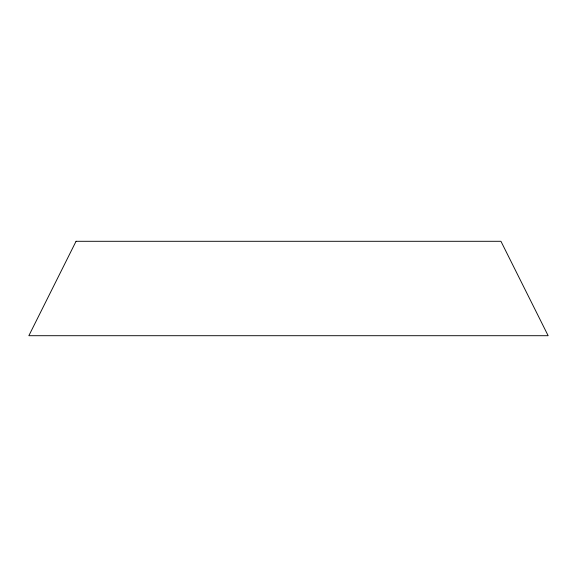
<?xml version="1.0" encoding="UTF-8"?>
<svg xmlns="http://www.w3.org/2000/svg" width="577" height="577" viewBox="0 0 577 577"><rect width="100%" height="100%" fill="white"/><g stroke="black" fill="none" stroke-linecap="round" stroke-linejoin="round"><path stroke-width="0.87" d="M76.056 241.294L28.85 335.706L548.15 335.706L500.944 241.294L76.056 241.294"/></g></svg>
